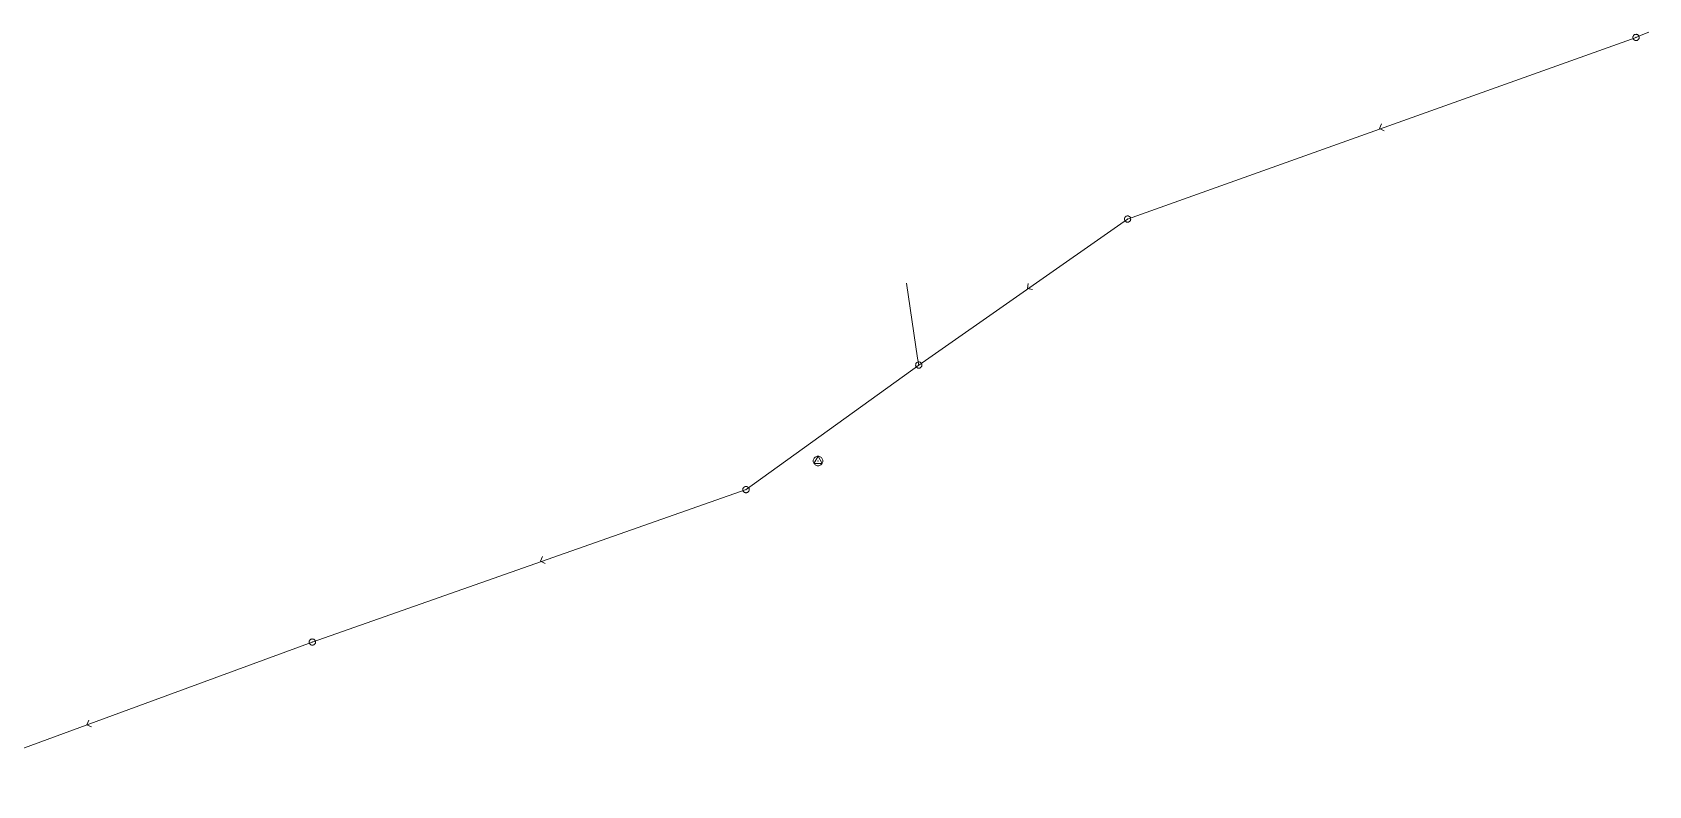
# Model space of a CAD drawing. Header units: metres. Extents: x 25504150 to 25508618, y 6694193 to 6702753.
# Drawn here: x 25507916.3 to 25508152.1, y 6699226.4 to 6699336.4 of the extents above; entities that cross this region are included whole.
import ezdxf

# ---------------------------------------------------------------- set-up
doc = ezdxf.new("R2010")
doc.units = ezdxf.units.M
for name, pattern in [('Paineviemarivarusteet', [0]), ('Psewer_node', [0]), ('Sewer_node', [0]), ('Viemariputket', [0]), ('Viemarivarusteet', [0])]:
    doc.linetypes.add(name, pattern=pattern)
for name, color, linetype, lineweight in [('Paineviemarivarusteet', 7, 'Paineviemarivarusteet', 0), ('Psewer_node', 7, 'Psewer_node', 0), ('Sewer_node', 7, 'Sewer_node', 0), ('Viemariputket', 7, 'Viemariputket', 0), ('Viemarivarusteet', 7, 'Viemarivarusteet', 0)]:
    doc.layers.add(name, color=color, linetype=linetype, lineweight=lineweight)

msp = doc.modelspace()

# ---------------------------------------------------------------- linework, layer by layer
at = {"layer": 'Paineviemarivarusteet', "color": 32, "true_color": 0xb46600}
msp.add_point((25508030.9, 6699273.81), dxfattribs=at)
at = {"layer": 'Psewer_node', "color": 14, "linetype": 'Continuous', "true_color": 0xa60000}
for p, q in [((25508030.29, 6699273.46), (25508030.9, 6699274.51)), ((25508030.9, 6699274.51), (25508031.51, 6699273.46)), ((25508031.51, 6699273.46), (25508030.29, 6699273.46))]:
    msp.add_line(p, q, dxfattribs=at)
at = {"layer": 'Psewer_node', "color": 14, "linetype": 'Continuous', "true_color": 0xa60000, "flags": 128}
msp.add_lwpolyline([(25508031.6, 6699273.81), (25508031.59, 6699273.92), (25508031.57, 6699274.03), (25508031.52, 6699274.13), (25508031.47, 6699274.22), (25508031.39, 6699274.3), (25508031.31, 6699274.38), (25508031.22, 6699274.43), (25508031.12, 6699274.48), (25508031.01, 6699274.5), (25508030.9, 6699274.51), (25508030.79, 6699274.5), (25508030.68, 6699274.48), (25508030.58, 6699274.43), (25508030.49, 6699274.38), (25508030.41, 6699274.3), (25508030.33, 6699274.22), (25508030.28, 6699274.13), (25508030.23, 6699274.03), (25508030.21, 6699273.92), (25508030.2, 6699273.81), (25508030.21, 6699273.7), (25508030.23, 6699273.59), (25508030.28, 6699273.49), (25508030.33, 6699273.4), (25508030.41, 6699273.32), (25508030.49, 6699273.24), (25508030.58, 6699273.19), (25508030.68, 6699273.14), (25508030.79, 6699273.12), (25508030.9, 6699273.11), (25508031.01, 6699273.12), (25508031.12, 6699273.14), (25508031.22, 6699273.19), (25508031.31, 6699273.24), (25508031.39, 6699273.32), (25508031.47, 6699273.4), (25508031.52, 6699273.49), (25508031.57, 6699273.59), (25508031.59, 6699273.7)], close=True, dxfattribs=at)
at = {"layer": 'Sewer_node', "color": 46, "linetype": 'Continuous', "true_color": 0x7f5f00, "flags": 128}
for points, elevation in [([(25508150.72, 6699335.64), (25508150.71, 6699335.71), (25508150.7, 6699335.78), (25508150.67, 6699335.85), (25508150.63, 6699335.91), (25508150.59, 6699335.97), (25508150.53, 6699336.01), (25508150.47, 6699336.05), (25508150.4, 6699336.08), (25508150.33, 6699336.09), (25508150.26, 6699336.1), (25508150.19, 6699336.09), (25508150.12, 6699336.08), (25508150.05, 6699336.05), (25508149.99, 6699336.01), (25508149.93, 6699335.97), (25508149.89, 6699335.91), (25508149.85, 6699335.85), (25508149.82, 6699335.78), (25508149.81, 6699335.71), (25508149.8, 6699335.64), (25508149.81, 6699335.57), (25508149.82, 6699335.5), (25508149.85, 6699335.43), (25508149.89, 6699335.37), (25508149.93, 6699335.31), (25508149.99, 6699335.27), (25508150.05, 6699335.23), (25508150.12, 6699335.2), (25508150.19, 6699335.19), (25508150.26, 6699335.18), (25508150.33, 6699335.19), (25508150.4, 6699335.2), (25508150.47, 6699335.23), (25508150.53, 6699335.27), (25508150.59, 6699335.31), (25508150.63, 6699335.37), (25508150.67, 6699335.43), (25508150.7, 6699335.5), (25508150.71, 6699335.57)], 36.6), ([(25508076.52, 6699309.13), (25508076.51, 6699309.2), (25508076.5, 6699309.27), (25508076.47, 6699309.34), (25508076.43, 6699309.4), (25508076.39, 6699309.46), (25508076.33, 6699309.5), (25508076.27, 6699309.54), (25508076.2, 6699309.57), (25508076.13, 6699309.58), (25508076.06, 6699309.59), (25508075.99, 6699309.58), (25508075.92, 6699309.57), (25508075.85, 6699309.54), (25508075.79, 6699309.5), (25508075.73, 6699309.46), (25508075.69, 6699309.4), (25508075.65, 6699309.34), (25508075.62, 6699309.27), (25508075.61, 6699309.2), (25508075.6, 6699309.13), (25508075.61, 6699309.06), (25508075.62, 6699308.99), (25508075.65, 6699308.92), (25508075.69, 6699308.86), (25508075.73, 6699308.8), (25508075.79, 6699308.76), (25508075.85, 6699308.72), (25508075.92, 6699308.69), (25508075.99, 6699308.68), (25508076.06, 6699308.67), (25508076.13, 6699308.68), (25508076.2, 6699308.69), (25508076.27, 6699308.72), (25508076.33, 6699308.76), (25508076.39, 6699308.8), (25508076.43, 6699308.86), (25508076.47, 6699308.92), (25508076.5, 6699308.99), (25508076.51, 6699309.06)], 35.63), ([(25508046.06, 6699287.81), (25508046.05, 6699287.88), (25508046.04, 6699287.95), (25508046.01, 6699288.02), (25508045.97, 6699288.08), (25508045.93, 6699288.14), (25508045.87, 6699288.18), (25508045.81, 6699288.22), (25508045.74, 6699288.25), (25508045.67, 6699288.26), (25508045.6, 6699288.27), (25508045.53, 6699288.26), (25508045.46, 6699288.25), (25508045.39, 6699288.22), (25508045.33, 6699288.18), (25508045.27, 6699288.14), (25508045.23, 6699288.08), (25508045.19, 6699288.02), (25508045.16, 6699287.95), (25508045.15, 6699287.88), (25508045.14, 6699287.81), (25508045.15, 6699287.74), (25508045.16, 6699287.67), (25508045.19, 6699287.6), (25508045.23, 6699287.54), (25508045.27, 6699287.48), (25508045.33, 6699287.44), (25508045.39, 6699287.4), (25508045.46, 6699287.37), (25508045.53, 6699287.36), (25508045.6, 6699287.35), (25508045.67, 6699287.36), (25508045.74, 6699287.37), (25508045.81, 6699287.4), (25508045.87, 6699287.44), (25508045.93, 6699287.48), (25508045.97, 6699287.54), (25508046.01, 6699287.6), (25508046.04, 6699287.67), (25508046.05, 6699287.74)], 35.35), ([(25508020.85, 6699269.63), (25508020.84, 6699269.7), (25508020.83, 6699269.77), (25508020.8, 6699269.84), (25508020.76, 6699269.9), (25508020.72, 6699269.96), (25508020.66, 6699270), (25508020.6, 6699270.04), (25508020.53, 6699270.07), (25508020.46, 6699270.08), (25508020.39, 6699270.09), (25508020.32, 6699270.08), (25508020.25, 6699270.07), (25508020.18, 6699270.04), (25508020.12, 6699270), (25508020.06, 6699269.96), (25508020.02, 6699269.9), (25508019.98, 6699269.84), (25508019.95, 6699269.77), (25508019.94, 6699269.7), (25508019.93, 6699269.63), (25508019.94, 6699269.56), (25508019.95, 6699269.49), (25508019.98, 6699269.42), (25508020.02, 6699269.36), (25508020.06, 6699269.3), (25508020.12, 6699269.26), (25508020.18, 6699269.22), (25508020.25, 6699269.19), (25508020.32, 6699269.18), (25508020.39, 6699269.17), (25508020.46, 6699269.18), (25508020.53, 6699269.19), (25508020.6, 6699269.22), (25508020.66, 6699269.26), (25508020.72, 6699269.3), (25508020.76, 6699269.36), (25508020.8, 6699269.42), (25508020.83, 6699269.49), (25508020.84, 6699269.56)], 34.98), ([(25507957.57, 6699247.36), (25507957.56, 6699247.43), (25507957.55, 6699247.5), (25507957.52, 6699247.57), (25507957.48, 6699247.63), (25507957.44, 6699247.69), (25507957.38, 6699247.73), (25507957.32, 6699247.77), (25507957.25, 6699247.8), (25507957.18, 6699247.81), (25507957.11, 6699247.82), (25507957.04, 6699247.81), (25507956.97, 6699247.8), (25507956.9, 6699247.77), (25507956.84, 6699247.73), (25507956.78, 6699247.69), (25507956.74, 6699247.63), (25507956.7, 6699247.57), (25507956.67, 6699247.5), (25507956.66, 6699247.43), (25507956.65, 6699247.36), (25507956.66, 6699247.29), (25507956.67, 6699247.22), (25507956.7, 6699247.15), (25507956.74, 6699247.09), (25507956.78, 6699247.03), (25507956.84, 6699246.99), (25507956.9, 6699246.95), (25507956.97, 6699246.92), (25507957.04, 6699246.91), (25507957.11, 6699246.9), (25507957.18, 6699246.91), (25507957.25, 6699246.92), (25507957.32, 6699246.95), (25507957.38, 6699246.99), (25507957.44, 6699247.03), (25507957.48, 6699247.09), (25507957.52, 6699247.15), (25507957.55, 6699247.22), (25507957.56, 6699247.29)], 34.78)]:
    msp.add_lwpolyline(points, close=True, dxfattribs=dict(at, elevation=elevation))
for points in [[(25508113.13, 6699323.02), (25508112.83, 6699322.33), (25508113.51, 6699322.03)], [(25508061.56, 6699299.72), (25508061.46, 6699298.97), (25508062.19, 6699298.86)], [(25507990.72, 6699259.85), (25507990.41, 6699259.17), (25507991.08, 6699258.86)], [(25507924.52, 6699235.97), (25507924.22, 6699235.28), (25507924.9, 6699234.98)]]:
    msp.add_lwpolyline(points, dxfattribs=at)
at = {"layer": 'Viemariputket', "color": 1, "linetype": 'Continuous', "lineweight": 15}
for p, q in [((25508076.06, 6699309.13, 33.9), (25508150.26, 6699335.64, 34.22)), ((25508045.6, 6699287.81, 33.86), (25508076.06, 6699309.13, 33.9)), ((25508020.39, 6699269.63, 33.83), (25508045.6, 6699287.81, 33.86)), ((25507957.11, 6699247.36, 33.53), (25508020.39, 6699269.63, 33.83)), ((25507957.11, 6699247.36, 33.53), (25507900.04, 6699226.4))]:
    msp.add_line(p, q, dxfattribs=at)
for points in [[(25508150.26, 6699335.64, 34.22), (25508150.78, 6699335.89, 0), (25508152.1, 6699336.39, 0)], [(25508045.6, 6699287.81, 0), (25508045.41, 6699288.81, 0), (25508043.8, 6699299.78, 34.27)]]:
    msp.add_polyline3d(points, dxfattribs=at)
at = {"layer": 'Viemarivarusteet', "color": 1}
for p in [(25508150.26, 6699335.64, 36.6), (25508076.06, 6699309.13, 35.63), (25508045.6, 6699287.81, 35.35), (25508020.39, 6699269.63, 34.98), (25507957.11, 6699247.36, 34.78)]:
    msp.add_point(p, dxfattribs=at)

doc.saveas('drawing.dxf')
